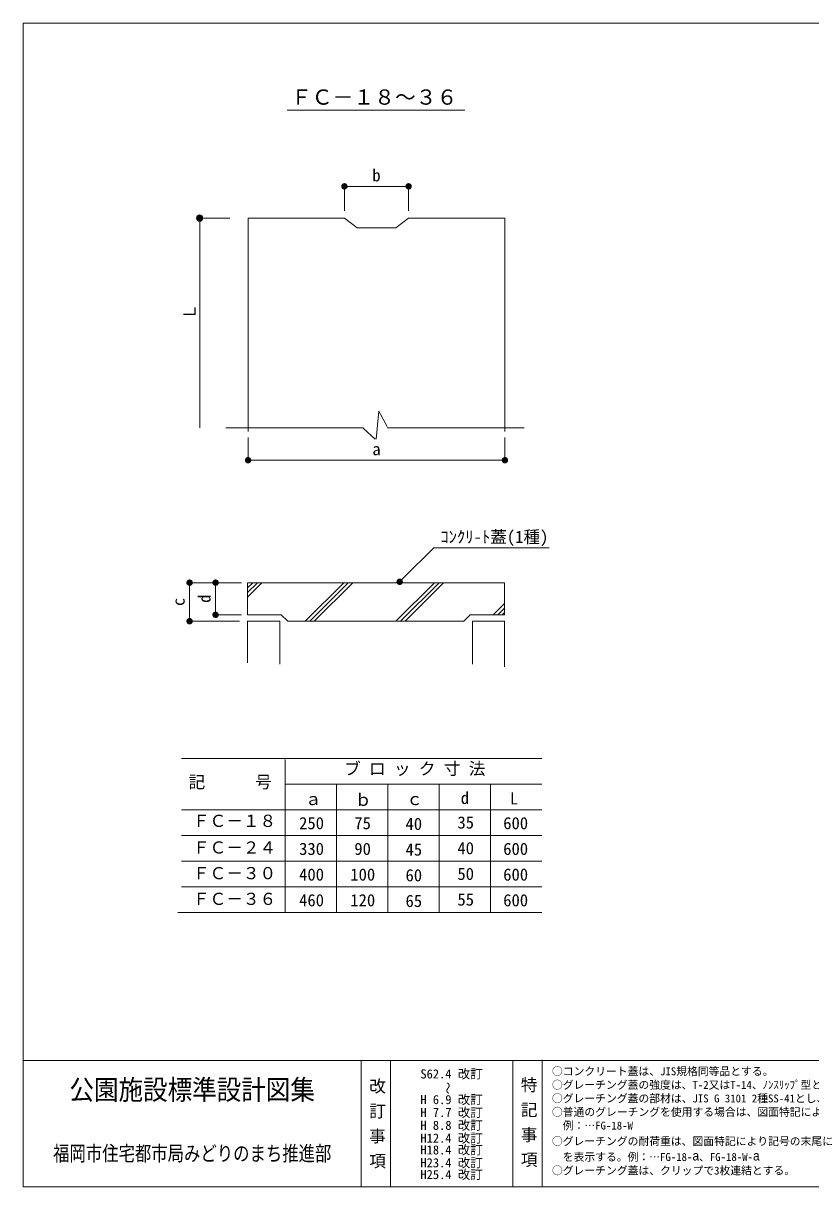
# Model space of a CAD drawing. Units: millimetres, scale not verified. Extents: x 121 to 2859, y 2322 to 4189.
# Drawn here: x 121 to 1347, y 2322 to 4134 of the extents above; entities that cross this region are included whole.
import ezdxf
from ezdxf.enums import TextEntityAlignment as Align

# ---------------------------------------------------------------- set-up
doc = ezdxf.new("R2010")
doc.units = ezdxf.units.MM
doc.header["$LTSCALE"] = 10
doc.header["$PDMODE"] = 32
doc.header["$PDSIZE"] = 5
doc.linetypes.add('USER1', pattern=[50, 37.5, -12.5])
for name, color, linetype, lineweight in [('_0-0_', 7, 'Continuous', 13), ('ハッチ', 4, 'Continuous', 13), ('寸法', 3, 'Continuous', 13), ('本体', 7, 'Continuous', 13)]:
    doc.layers.add(name, color=color, linetype=linetype, lineweight=lineweight)
doc.styles.add('@ＭＳ ゴシック', font='')
doc.styles.add('Arial', font='')
doc.styles.add('ＭＳ ゴシック', font='')
doc.styles.get('@ＭＳ ゴシック').set_extended_font_data('@MS Gothic')
doc.styles.get('Arial').set_extended_font_data('Arial')
doc.styles.get('ＭＳ ゴシック').set_extended_font_data('MS Gothic')

# ---------------------------------------------------------------- blocks, each defined once
blk = doc.blocks.new('filled_dot')
at = {"color": 0, "linetype": 'Continuous', "lineweight": -2, "const_width": 1.25}
blk.add_lwpolyline([(-0.625, 0, 1), (0.625, 0, 1)], format="xyb", close=True, dxfattribs=at)

msp = doc.modelspace()

# ---------------------------------------------------------------- linework, layer by layer
at = {"layer": '_0-0_', "color": 6}
for p, q in [((2859.3, 4133.99), (121.18, 4133.99)), ((121.18, 4133.99), (121.18, 2322.18)), ((121.18, 2518.75), (2859.3, 2518.75)), ((121.18, 2322.18), (2859.3, 2322.18))]:
    msp.add_line(p, q, dxfattribs=at)
at = {"layer": '_0-0_'}
for p, q in [((647.23, 2518.75), (647.23, 2322.18)), ((693.2, 2518.75), (693.2, 2322.18)), ((883.36, 2518.75), (883.36, 2322.18)), ((929.32, 2519.71), (929.32, 2322.18))]:
    msp.add_line(p, q, dxfattribs=at)
at = {"layer": 'ハッチ', "linetype": 'USER1'}
for p, q in [((470.46, 3240.42), (492.87, 3262.84)), ((574.3, 3202.84), (634.3, 3262.84)), ((715.72, 3202.84), (775.72, 3262.84)), ((867.14, 3212.84), (870.46, 3216.16))]:
    msp.add_line(p, q, dxfattribs=at)
at = {"layer": 'ハッチ'}
for p, q in [((470.46, 3254.56), (478.73, 3262.84)), ((470.46, 3247.49), (485.8, 3262.84)), ((560.15, 3202.84), (620.15, 3262.84)), ((567.22, 3202.84), (627.22, 3262.84)), ((701.57, 3202.84), (761.57, 3262.84)), ((708.65, 3202.84), (768.65, 3262.84)), ((853, 3212.84), (870.46, 3230.3)), ((860.07, 3212.84), (870.46, 3223.23))]:
    msp.add_line(p, q, dxfattribs=at)
at = {"layer": '寸法'}
for p, q in [((531.9, 3998.48), (808.77, 3998.48)), ((367.38, 2989.25), (928.81, 2989.25)), ((528.81, 2987.57), (528.81, 2749.25)), ((528.81, 2949.25), (928.81, 2949.25)), ((608.81, 2949.25), (608.81, 2749.25)), ((688.81, 2949.25), (688.81, 2749.25)), ((768.81, 2949.25), (768.81, 2749.25)), ((848.81, 2949.25), (848.81, 2749.25)), ((367.38, 2909.25), (928.81, 2909.25)), ((367.38, 2869.25), (928.81, 2869.25)), ((367.38, 2829.25), (928.81, 2829.25)), ((367.38, 2789.25), (928.81, 2789.25)), ((504.99, 2749.25), (361.65, 2749.25)), ((504.99, 2749.25), (928.81, 2749.25))]:
    msp.add_line(p, q, dxfattribs=at)
at = {"layer": '寸法', "color": 1}
for p, q in [((621.23, 3880.02), (721.23, 3880.02)), ((621.23, 3841.77), (621.23, 3880.02)), ((721.23, 3841.77), (721.23, 3880.02)), ((390.91, 3831), (400.88, 3831)), ((390.94, 3830), (400.85, 3830)), ((391.08, 3832), (400.71, 3832)), ((391.18, 3829), (400.61, 3829)), ((391.48, 3833), (400.32, 3833)), ((391.67, 3828), (400.13, 3828)), ((392.17, 3834), (399.62, 3834)), ((392.49, 3827), (399.3, 3827)), ((393.41, 3835), (398.39, 3835)), ((394.1, 3826), (397.7, 3826)), ((395.9, 3830.66), (395.9, 3503.85)), ((442.65, 3830.66), (395.9, 3830.66)), ((471.23, 3488.98), (471.23, 3453.56)), ((871.23, 3488.98), (871.23, 3453.56)), ((471.23, 3453.56), (871.23, 3453.56)), ((714.36, 3271.28), (760.42, 3317.34)), ((760.42, 3317.34), (940.03, 3317.34)), ((380.18, 3262.84), (380.18, 3202.84)), ((457.75, 3262.84), (380.18, 3262.84)), ((420.58, 3262.84), (420.58, 3212.84)), ((460.98, 3262.84), (420.58, 3262.84)), ((707.29, 3264.21), (714.36, 3271.28)), ((460.98, 3212.84), (420.58, 3212.84)), ((457.75, 3202.84), (380.18, 3202.84))]:
    msp.add_line(p, q, dxfattribs=at)
at = {"layer": '寸法', "color": 1, "lineweight": 18}
msp.add_line((707.29, 3264.21), (707.36, 3264.28), dxfattribs=at)
at = {"layer": '寸法', "color": 1}
msp.add_circle((395.9, 3830.66), 5, dxfattribs=at)
for start, end in [(0, 180), (180, 0)]:
    msp.add_arc((395.9, 3830.66), 5, start, end, dxfattribs=at)
msp.add_point((395.9, 3830.66), dxfattribs=at)
at = {"layer": '本体'}
for p, q in [((471.23, 3830.66), (621.23, 3830.66)), ((471.23, 3830.66), (471.23, 3498.12)), ((621.23, 3830.66), (641.23, 3815.66)), ((721.23, 3830.66), (701.23, 3815.66)), ((721.23, 3830.66), (871.23, 3830.66)), ((871.23, 3830.66), (871.23, 3498.12)), ((641.23, 3815.66), (701.23, 3815.66)), ((670.75, 3486.15), (675, 3530.07)), ((675, 3530.07), (687.76, 3505.99)), ((436.83, 3503.85), (650.92, 3503.85)), ((650.92, 3503.15), (669.34, 3486.15)), ((687.76, 3503.85), (901.25, 3503.85)), ((470.46, 3262.84), (870.46, 3262.84)), ((470.46, 3262.84), (470.46, 3212.84)), ((870.46, 3262.84), (870.46, 3212.84)), ((470.46, 3212.84), (523.01, 3212.84)), ((523.01, 3212.84), (532.44, 3203.41)), ((817.12, 3212.84), (806.59, 3202.3)), ((817.12, 3212.84), (870.46, 3212.84)), ((470.46, 3202.84), (520.46, 3202.84)), ((470.46, 3202.84), (470.46, 3157.61)), ((520.46, 3202.84), (520.46, 3135.98)), ((532.44, 3202.84), (806.59, 3202.84)), ((820.46, 3202.84), (820.46, 3135.98)), ((820.46, 3202.84), (870.46, 3202.84)), ((870.46, 3202.84), (870.46, 3157.61)), ((470.46, 3157.61), (470.46, 3137.97)), ((870.46, 3157.61), (870.46, 3132.02))]:
    msp.add_line(p, q, dxfattribs=at)

# ---------------------------------------------------------------- block references
at = {"layer": '寸法', "color": 1, "xscale": 4, "yscale": 4}
for p in [(621.23, 3880.02), (471.23, 3453.56)]:
    msp.add_blockref('filled_dot', p, dxfattribs=at)
for p, rotation in [((721.23, 3880.02), 180), ((871.23, 3453.56), 180), ((380.18, 3262.84), 270), ((420.58, 3262.84), 270), ((380.18, 3202.84), 90), ((420.58, 3212.84), 90)]:
    msp.add_blockref('filled_dot', p, dxfattribs=dict(at, rotation=rotation))
at = {"layer": '寸法', "color": 1, "lineweight": 18, "xscale": 4, "yscale": 4, "rotation": 45}
msp.add_blockref('filled_dot', (707.29, 3264.21), dxfattribs=at)

# ---------------------------------------------------------------- texts
at = {"layer": '_0-0_', "style": 'ＭＳ ゴシック'}
for s, height, width, p in [('公園施設標準設計図集', 31.14, 0.9, (193.06, 2448.37)), ('福岡市住宅都市局みどりのまち推進部', 23.36, 0.8, (167.58, 2355.39))]:
    msp.add_text(s, height=height, dxfattribs=dict(at, width=width)).set_placement(p, align=Align.BOTTOM_LEFT)
at = {"layer": '_0-0_', "style": '@ＭＳ ゴシック'}
for s, p in [('改 訂 事 項', (657.26, 2492.05)), ('特 記 事 項', (893.39, 2494.01))]:
    msp.add_text(s, height=18.99, rotation=270, dxfattribs=at).set_placement(p, align=Align.BOTTOM_LEFT)
at = {"layer": '寸法', "style": 'ＭＳ ゴシック'}
for s, height, p in [('ＦＣ－１８～３６', 23.74, (538.04, 4000.07)), ('ｺﾝｸﾘ-ﾄ蓋(1種)', 18.99, (770.56, 3319.1)), ('ブ ロ ッ ク 寸 法', 18.99, (620.74, 2958)), ('記\u3000\u3000\u3000号', 18.99, (378.54, 2937.3)), ('ｂ', 18.99, (637.44, 2909.59)), ('d', 18.99, (802.38, 2912.5)), ('L', 18.99, (879, 2911.74)), ('ａ', 18.99, (559.72, 2910.77)), ('ｃ', 18.99, (717.52, 2910.77)), ('ＦＣ－１８', 18.99, (385.44, 2876.78)), ('250', 18.99, (550.7, 2873.17)), ('75', 18.99, (636.68, 2873.17)), ('40', 18.99, (716.4, 2872.1)), ('35', 18.99, (797.2, 2874.24)), ('600', 18.99, (868.53, 2873.17)), ('ＦＣ－２４', 18.99, (385.44, 2835.31)), ('330', 18.99, (550.7, 2833.17)), ('90', 18.99, (636.68, 2833.17)), ('45', 18.99, (716.4, 2832.1)), ('40', 18.99, (797.2, 2834.24)), ('600', 18.99, (868.53, 2833.17)), ('ＦＣ－３０', 18.99, (385.44, 2795.31)), ('400', 18.99, (550.7, 2793.17)), ('100', 18.99, (630.43, 2793.17)), ('60', 18.99, (716.4, 2792.1)), ('50', 18.99, (797.2, 2794.24)), ('600', 18.99, (868.53, 2793.17)), ('ＦＣ－３６', 18.99, (385.44, 2755.31)), ('460', 18.99, (550.7, 2753.17)), ('120', 18.99, (630.43, 2753.17)), ('65', 18.99, (716.4, 2752.1)), ('55', 18.99, (797.2, 2754.24)), ('600', 18.99, (868.53, 2753.17))]:
    msp.add_text(s, height=height, dxfattribs=at).set_placement(p, align=Align.BOTTOM_LEFT)
at = {"layer": '寸法', "color": 1, "style": 'ＭＳ ゴシック'}
for s, p in [('b', (664.75, 3882.07)), ('a', (664.75, 3455.61))]:
    msp.add_text(s, height=18.99, dxfattribs=at).set_placement(p, align=Align.BOTTOM_LEFT)
at = {"layer": '寸法', "style": 'ＭＳ ゴシック'}
msp.add_text('Ｌ', height=18.99, rotation=90, dxfattribs=at).set_placement((395.29, 3671.75), align=Align.BOTTOM_LEFT)
at = {"layer": '寸法', "color": 1, "style": 'ＭＳ ゴシック'}
for s, p in [('c', (378.13, 3226.36)), ('d', (418.53, 3231.36))]:
    msp.add_text(s, height=18.99, rotation=90, dxfattribs=at).set_placement(p, align=Align.BOTTOM_LEFT)
at = {"layer": '本体', "style": 'ＭＳ ゴシック'}
for s, height, p in [('S62.4 改訂', 14.24, (739.59, 2486.5)), ('○コンクリート蓋は、JIS規格同等品とする。', 12.34, (944.41, 2492.03)), ('○グレーチング蓋の強度は、T-2又はT-14、ﾉﾝｽﾘｯﾌﾟ型とする。', 12.34, (944.41, 2470.91)), ('H 6.9 改訂', 14.24, (739.59, 2446.5)), ('○グレーチング蓋の部材は、JIS G 3101 2種SS-41とし、溶接亜鉛メッキを行う。', 12.34, (944.41, 2449.78)), ('H 7.7 改訂', 14.24, (739.59, 2426.5)), ('○普通のグレーチングを使用する場合は、図面特記により記号の末尾に(W)を表示する。', 12.34, (944.41, 2428.66)), ('H 8.8 改訂', 14.24, (739.59, 2406.5)), ('\u3000例：…FG-18-W', 12.34, (944.41, 2407.53)), ('H12.4 改訂', 14.24, (739.59, 2386.5)), ('○グレーチングの耐荷重は、図面特記により記号の末尾に', 12.34, (944.41, 2383.09)), ('H18.4 改訂', 14.24, (739.59, 2368.16)), ('\u3000を表示する。例：…FG-18-', 12.34, (944.41, 2358.65)), ('、FG-18-W-', 12.34, (1173.42, 2358.65)), ('H23.4 改訂', 14.24, (739.59, 2348.16)), ('○グレーチング蓋は、クリップで3枚連結とする。', 12.34, (944.41, 2337.53)), ('H25.4 改訂', 14.24, (739.59, 2329.82))]:
    msp.add_text(s, height=height, dxfattribs=at).set_placement(p, align=Align.BOTTOM_LEFT)
msp.add_text('～', height=14.24, rotation=270, dxfattribs=at).set_placement((770.94, 2485.47), align=Align.BOTTOM_LEFT)
at = {"layer": '本体', "style": 'Arial', "width": 0.9}
for p in [(1163.26, 2358.65), (1257.6, 2358.65)]:
    msp.add_text('a', height=14.77, dxfattribs=at).set_placement(p, align=Align.BOTTOM_LEFT)

doc.saveas('drawing.dxf')
